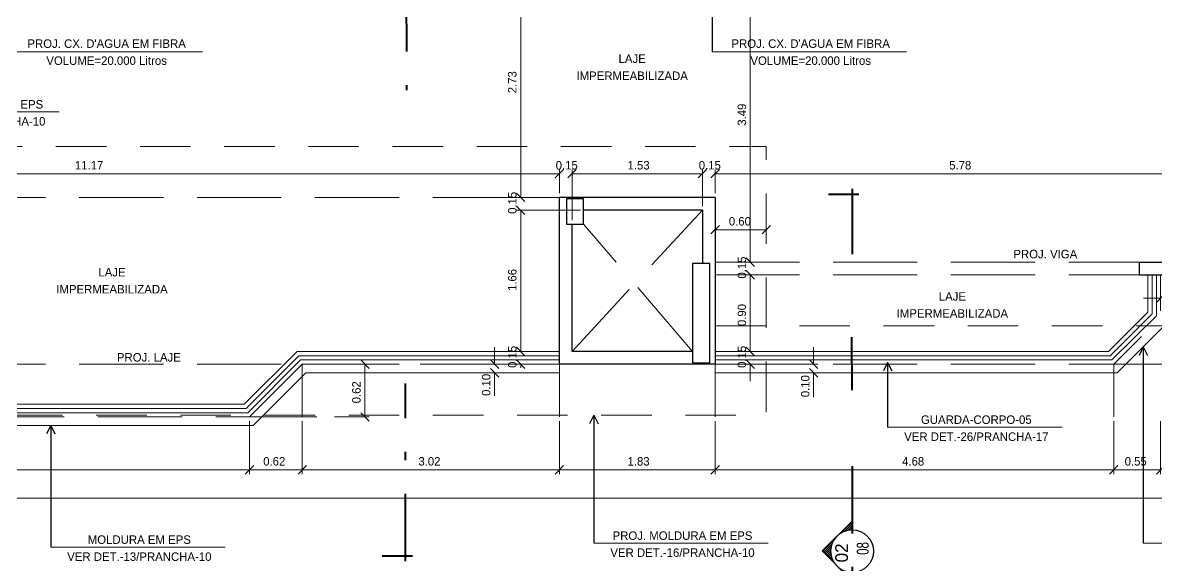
# Model space of a CAD drawing. Header units: metres. Extents: x 3.9 to 63.3, y 8 to 50.1.
# Drawn here: x 36.56 to 49.87, y 31.17 to 37.54 of the extents above; entities that cross this region are included whole.
import ezdxf
from ezdxf.enums import TextEntityAlignment as Align

# ---------------------------------------------------------------- set-up
doc = ezdxf.new("R2010")
doc.units = ezdxf.units.M
doc.header["$MEASUREMENT"] = 0
for name, pattern in [('DGN Style 2', [0.988287, 0.592972, -0.395315]), ('DGN Style 3', [1.383601, 0.988287, -0.395315]), ('DGN Style 4', [1.582247, 0.790629, -0.395315, 0.000988287, -0.395315])]:
    doc.linetypes.add(name, pattern=pattern)
doc.layers.get('Defpoints').update_dxf_attribs({"lineweight": 0})
doc.layers.add('6', color=6, linetype='Continuous')
for name, color, linetype, lineweight in [('CORNIJAS_VAR NA PLANTA PTIPO 1', 7, 'Continuous', 0), ('Level 12', 7, 'Continuous', 0), ('Level 25-1', 7, 'Continuous', 0), ('Level 27-1', 7, 'Continuous', 0), ('Level 3', 7, 'Continuous', 0), ('Level 39', 7, 'Continuous', 0), ('Level 50', 7, 'Continuous', 0), ('Level 60-1', 7, 'Continuous', 0), ('Level 62-1', 7, 'Continuous', 0)]:
    doc.layers.add(name, color=color, linetype=linetype, lineweight=lineweight)
doc.styles.add('Style-INTL_ENGINEERING', font='INTL_ENGINEERING.shx')
doc.dimstyles.get("Standard").update_dxf_attribs({"dimtxt": 0.18, "dimasz": 0.18, "dimexe": 0.18, "dimexo": 0.0625, "dimgap": 0.09, "dimtad": 0, "dimtih": 1, "dimtoh": 1, "dimdec": 4, "dimzin": 1, "dimdsep": 46, "dimtxsty": 'Standard', "dimcen": 0, "dimadec": 0, "dimazin": 0, "dimtfac": 1, "dimtdec": 4, "dimtofl": 0, "dimtmove": 0, "dimatfit": 3, "dimfxl": 0, "dimtolj": 1, "dimtzin": 1, "dimarcsym": 0})

# ---------------------------------------------------------------- blocks, each defined once
blk = doc.blocks.new('*D425')
at = {"layer": 'Defpoints', "color": 2, "linetype": 'Continuous', "lineweight": 0}
for p, q in [((10.375, 32.86), (10.375, 31.906)), ((50.625, 32.86), (50.625, 31.906)), ((10.325, 31.906), (10.424, 32.006)), ((50.625, 31.956), (10.375, 31.956)), ((50.674, 32.006), (50.575, 31.906))]:
    blk.add_line(p, q, dxfattribs=at)
at = {"layer": 'Defpoints'}
for p in [(10.375, 32.909), (50.625, 32.909), (10.375, 31.956), (30.5, 31.956)]:
    blk.add_point(p, dxfattribs=at)
at = {"layer": 'Defpoints', "color": 2, "linetype": 'Continuous', "lineweight": 0, "style": 'Style-INTL_ENGINEERING'}
blk.add_text('40.25', height=0.0995, dxfattribs=at).set_placement((30.309, 32.055), align=Align.MIDDLE_LEFT)
blk = doc.blocks.new('_Oblique')
at = {"color": 0, "linetype": 'ByBlock', "lineweight": -2}
blk.add_line((0.5, 0.5), (-0.5, -0.5), dxfattribs=at)
blk = doc.blocks.new('*D426')
at = {"layer": 'Defpoints', "color": 2, "linetype": 'Continuous', "lineweight": 0}
for p, q in [((40.532, 33.579), (40.631, 33.479)), ((39.896, 33.529), (40.631, 33.529)), ((40.581, 33.529), (40.581, 32.909)), ((40.224, 32.909), (40.631, 32.909)), ((40.631, 32.859), (40.532, 32.959))]:
    blk.add_line(p, q, dxfattribs=at)
at = {"layer": 'Defpoints'}
for p in [(39.847, 33.529), (40.581, 33.219), (40.175, 32.909), (40.581, 32.909)]:
    blk.add_point(p, dxfattribs=at)
at = {"layer": 'Defpoints', "color": 2, "linetype": 'Continuous', "lineweight": 0, "style": 'Style-INTL_ENGINEERING'}
blk.add_text('0.62', height=0.0995, rotation=90, dxfattribs=at).set_placement((40.482, 33.07), align=Align.MIDDLE_LEFT)
blk = doc.blocks.new('*D440')
at = {"layer": 'Defpoints', "color": 2, "linetype": 'Continuous', "lineweight": 0}
for p, q in [((49.375, 32.86), (49.375, 32.239)), ((49.925, 32.86), (49.925, 32.239)), ((49.325, 32.239), (49.424, 32.338)), ((49.925, 32.288), (49.375, 32.288)), ((49.974, 32.338), (49.875, 32.239))]:
    blk.add_line(p, q, dxfattribs=at)
at = {"layer": 'Defpoints'}
for p in [(49.375, 32.909), (49.925, 32.909), (49.375, 32.288), (49.65, 32.288)]:
    blk.add_point(p, dxfattribs=at)
at = {"layer": 'Defpoints', "color": 2, "linetype": 'Continuous', "lineweight": 0, "style": 'Style-INTL_ENGINEERING'}
blk.add_text('0.55', height=0.0995, dxfattribs=at).set_placement((49.503, 32.388), align=Align.MIDDLE_LEFT)
blk = doc.blocks.new('*D441')
at = {"layer": 'Defpoints', "color": 2, "linetype": 'Continuous', "lineweight": 0}
for p, q in [((44.695, 32.86), (44.695, 32.239)), ((49.375, 32.86), (49.375, 32.239)), ((44.645, 32.239), (44.744, 32.338)), ((49.375, 32.288), (44.695, 32.288)), ((49.424, 32.338), (49.325, 32.239))]:
    blk.add_line(p, q, dxfattribs=at)
at = {"layer": 'Defpoints'}
for p in [(44.695, 32.909), (49.375, 32.909), (44.695, 32.288), (47.035, 32.288)]:
    blk.add_point(p, dxfattribs=at)
at = {"layer": 'Defpoints', "color": 2, "linetype": 'Continuous', "lineweight": 0, "style": 'Style-INTL_ENGINEERING'}
blk.add_text('4.68', height=0.0995, dxfattribs=at).set_placement((46.89, 32.388), align=Align.MIDDLE_LEFT)
blk = doc.blocks.new('*D442')
at = {"layer": 'Defpoints', "color": 2, "linetype": 'Continuous', "lineweight": 0}
for p, q in [((42.865, 32.86), (42.865, 32.239)), ((44.695, 32.86), (44.695, 32.239)), ((42.815, 32.239), (42.914, 32.338)), ((44.695, 32.288), (42.865, 32.288)), ((44.744, 32.338), (44.645, 32.239))]:
    blk.add_line(p, q, dxfattribs=at)
at = {"layer": 'Defpoints'}
for p in [(42.865, 32.909), (44.695, 32.909), (42.865, 32.288), (43.78, 32.288)]:
    blk.add_point(p, dxfattribs=at)
at = {"layer": 'Defpoints', "color": 2, "linetype": 'Continuous', "lineweight": 0, "style": 'Style-INTL_ENGINEERING'}
blk.add_text('1.83', height=0.0995, dxfattribs=at).set_placement((43.666, 32.388), align=Align.MIDDLE_LEFT)
blk = doc.blocks.new('*D443')
at = {"layer": 'Defpoints', "color": 2, "linetype": 'Continuous', "lineweight": 0}
for p, q in [((39.847, 32.86), (39.847, 32.239)), ((42.865, 32.86), (42.865, 32.239)), ((39.797, 32.239), (39.896, 32.338)), ((42.865, 32.288), (39.847, 32.288)), ((42.914, 32.338), (42.815, 32.239))]:
    blk.add_line(p, q, dxfattribs=at)
at = {"layer": 'Defpoints'}
for p in [(39.847, 32.909), (42.865, 32.909), (39.847, 32.288), (41.356, 32.288)]:
    blk.add_point(p, dxfattribs=at)
at = {"layer": 'Defpoints', "color": 2, "linetype": 'Continuous', "lineweight": 0, "style": 'Style-INTL_ENGINEERING'}
blk.add_text('3.02', height=0.0995, dxfattribs=at).set_placement((41.21, 32.388), align=Align.MIDDLE_LEFT)
blk = doc.blocks.new('*D444')
at = {"layer": 'Defpoints', "color": 2, "linetype": 'Continuous', "lineweight": 0}
for p, q in [((39.227, 32.86), (39.227, 32.239)), ((39.847, 32.86), (39.847, 32.239)), ((39.177, 32.239), (39.276, 32.338)), ((39.847, 32.288), (39.227, 32.288)), ((39.896, 32.338), (39.797, 32.239))]:
    blk.add_line(p, q, dxfattribs=at)
at = {"layer": 'Defpoints'}
for p in [(39.227, 32.909), (39.847, 32.909), (39.227, 32.288), (39.537, 32.288)]:
    blk.add_point(p, dxfattribs=at)
at = {"layer": 'Defpoints', "color": 2, "linetype": 'Continuous', "lineweight": 0, "style": 'Style-INTL_ENGINEERING'}
blk.add_text('0.62', height=0.0995, dxfattribs=at).set_placement((39.388, 32.388), align=Align.MIDDLE_LEFT)
blk = doc.blocks.new('*D445')
at = {"layer": 'Defpoints', "color": 2, "linetype": 'Continuous', "lineweight": 0}
for p, q in [((31.694, 32.88), (31.694, 32.239)), ((39.227, 32.86), (39.227, 32.239)), ((31.644, 32.239), (31.744, 32.338)), ((39.227, 32.288), (31.694, 32.288)), ((39.276, 32.338), (39.177, 32.239))]:
    blk.add_line(p, q, dxfattribs=at)
at = {"layer": 'Defpoints'}
for p in [(31.694, 32.929), (39.227, 32.909), (31.694, 32.288), (35.46, 32.288)]:
    blk.add_point(p, dxfattribs=at)
at = {"layer": 'Defpoints', "color": 2, "linetype": 'Continuous', "lineweight": 0, "style": 'Style-INTL_ENGINEERING'}
blk.add_text('7.53', height=0.0995, dxfattribs=at).set_placement((35.318, 32.388), align=Align.MIDDLE_LEFT)
blk = doc.blocks.new('*D512')
at = {"layer": 'Defpoints', "color": 2, "linetype": 'Continuous', "lineweight": 0}
for p, q in [((45.057, 38.271), (45.157, 38.172)), ((45.32, 38.222), (45.058, 38.222)), ((45.107, 38.222), (45.107, 34.729)), ((45.157, 34.679), (45.057, 34.779)), ((44.744, 34.729), (45.157, 34.729))]:
    blk.add_line(p, q, dxfattribs=at)
at = {"layer": 'Defpoints'}
for p in [(45.369, 38.222), (45.107, 36.475), (44.695, 34.729), (45.107, 34.729)]:
    blk.add_point(p, dxfattribs=at)
at = {"layer": 'Defpoints', "color": 2, "linetype": 'Continuous', "lineweight": 0, "style": 'Style-INTL_ENGINEERING'}
blk.add_text('3.49', height=0.0995, rotation=90, dxfattribs=at).set_placement((45.008, 36.333), align=Align.MIDDLE_LEFT)
blk = doc.blocks.new('*D513')
at = {"layer": 'Defpoints', "color": 2, "linetype": 'Continuous', "lineweight": 0}
for p, q in [((45.157, 34.679), (45.057, 34.779)), ((45.107, 34.772), (45.107, 34.729)), ((44.744, 34.729), (45.157, 34.729)), ((45.057, 34.629), (45.157, 34.529)), ((44.744, 34.579), (45.157, 34.579)), ((45.107, 34.38), (45.107, 34.579))]:
    blk.add_line(p, q, dxfattribs=at)
at = {"layer": 'Defpoints'}
for p in [(44.695, 34.729), (45.107, 34.654), (44.695, 34.579), (45.107, 34.579)]:
    blk.add_point(p, dxfattribs=at)
at = {"layer": 'Defpoints', "color": 2, "linetype": 'Continuous', "lineweight": 0, "style": 'Style-INTL_ENGINEERING'}
blk.add_text('0.15', height=0.0995, rotation=90, dxfattribs=at).set_placement((45.008, 34.536), align=Align.MIDDLE_LEFT)
blk = doc.blocks.new('*D514')
at = {"layer": 'Defpoints', "color": 2, "linetype": 'Continuous', "lineweight": 0}
for p, q in [((45.057, 34.629), (45.157, 34.529)), ((44.744, 34.579), (45.157, 34.579)), ((45.107, 34.579), (45.107, 33.679)), ((44.744, 33.679), (45.157, 33.679)), ((45.157, 33.629), (45.057, 33.729))]:
    blk.add_line(p, q, dxfattribs=at)
at = {"layer": 'Defpoints'}
for p in [(44.695, 34.579), (45.107, 34.129), (44.695, 33.679), (45.107, 33.679)]:
    blk.add_point(p, dxfattribs=at)
at = {"layer": 'Defpoints', "color": 2, "linetype": 'Continuous', "lineweight": 0, "style": 'Style-INTL_ENGINEERING'}
blk.add_text('0.90', height=0.0995, rotation=90, dxfattribs=at).set_placement((45.008, 33.978), align=Align.MIDDLE_LEFT)
blk = doc.blocks.new('*D515')
at = {"layer": 'Defpoints', "color": 2, "linetype": 'Continuous', "lineweight": 0}
for p, q in [((44.744, 33.679), (45.157, 33.679)), ((45.157, 33.629), (45.057, 33.729)), ((45.107, 33.722), (45.107, 33.679)), ((45.057, 33.579), (45.157, 33.479)), ((44.744, 33.529), (45.157, 33.529)), ((45.107, 33.33), (45.107, 33.529))]:
    blk.add_line(p, q, dxfattribs=at)
at = {"layer": 'Defpoints'}
for p in [(44.695, 33.679), (45.107, 33.604), (44.695, 33.529), (45.107, 33.529)]:
    blk.add_point(p, dxfattribs=at)
at = {"layer": 'Defpoints', "color": 2, "linetype": 'Continuous', "lineweight": 0, "style": 'Style-INTL_ENGINEERING'}
blk.add_text('0.15', height=0.0995, rotation=90, dxfattribs=at).set_placement((45.008, 33.486), align=Align.MIDDLE_LEFT)
blk = doc.blocks.new('*D573')
at = {"layer": 'Defpoints', "color": 2, "linetype": 'Continuous', "lineweight": 0}
for p, q in [((44.594, 35.818), (44.495, 35.719)), ((44.545, 35.389), (44.545, 35.818)), ((44.645, 35.719), (44.744, 35.818)), ((44.695, 35.539), (44.695, 35.818)), ((44.345, 35.769), (44.545, 35.769)), ((44.737, 35.769), (44.695, 35.769))]:
    blk.add_line(p, q, dxfattribs=at)
at = {"layer": 'Defpoints'}
for p in [(44.545, 35.769), (44.62, 35.769), (44.695, 35.49), (44.545, 35.34)]:
    blk.add_point(p, dxfattribs=at)
at = {"layer": 'Defpoints', "color": 2, "linetype": 'Continuous', "lineweight": 0, "style": 'Style-INTL_ENGINEERING'}
blk.add_text('0.15', height=0.0995, dxfattribs=at).set_placement((44.502, 35.868), align=Align.MIDDLE_LEFT)
blk = doc.blocks.new('*D574')
at = {"layer": 'Defpoints', "color": 2, "linetype": 'Continuous', "lineweight": 0}
for p, q in [((42.965, 35.719), (43.064, 35.818)), ((43.015, 35.224), (43.015, 35.818)), ((44.594, 35.818), (44.495, 35.719)), ((44.545, 35.389), (44.545, 35.818)), ((44.545, 35.769), (43.015, 35.769))]:
    blk.add_line(p, q, dxfattribs=at)
at = {"layer": 'Defpoints'}
for p in [(43.015, 35.769), (43.78, 35.769), (44.545, 35.34), (43.015, 35.174)]:
    blk.add_point(p, dxfattribs=at)
at = {"layer": 'Defpoints', "color": 2, "linetype": 'Continuous', "lineweight": 0, "style": 'Style-INTL_ENGINEERING'}
blk.add_text('1.53', height=0.0995, dxfattribs=at).set_placement((43.666, 35.868), align=Align.MIDDLE_LEFT)
blk = doc.blocks.new('*D575')
at = {"layer": 'Defpoints', "color": 2, "linetype": 'Continuous', "lineweight": 0}
for p, q in [((42.914, 35.818), (42.815, 35.719)), ((42.865, 35.539), (42.865, 35.818)), ((42.965, 35.719), (43.064, 35.818)), ((43.015, 35.224), (43.015, 35.818)), ((42.665, 35.769), (42.865, 35.769)), ((43.057, 35.769), (43.015, 35.769))]:
    blk.add_line(p, q, dxfattribs=at)
at = {"layer": 'Defpoints'}
for p in [(42.865, 35.769), (42.94, 35.769), (42.865, 35.49), (43.015, 35.174)]:
    blk.add_point(p, dxfattribs=at)
at = {"layer": 'Defpoints', "color": 2, "linetype": 'Continuous', "lineweight": 0, "style": 'Style-INTL_ENGINEERING'}
blk.add_text('0.15', height=0.0995, dxfattribs=at).set_placement((42.822, 35.868), align=Align.MIDDLE_LEFT)
blk = doc.blocks.new('*D576')
at = {"layer": 'Defpoints', "color": 2, "linetype": 'Continuous', "lineweight": 0}
for p, q in [((31.644, 35.719), (31.744, 35.818)), ((31.694, 35.539), (31.694, 35.818)), ((42.914, 35.818), (42.815, 35.719)), ((42.865, 35.539), (42.865, 35.818)), ((42.865, 35.769), (31.694, 35.769))]:
    blk.add_line(p, q, dxfattribs=at)
at = {"layer": 'Defpoints'}
for p in [(31.694, 35.769), (37.279, 35.769), (31.694, 35.49), (42.865, 35.49)]:
    blk.add_point(p, dxfattribs=at)
at = {"layer": 'Defpoints', "color": 2, "linetype": 'Continuous', "lineweight": 0, "style": 'Style-INTL_ENGINEERING'}
blk.add_text('11.17', height=0.0995, dxfattribs=at).set_placement((37.177, 35.868), align=Align.MIDDLE_LEFT)
blk = doc.blocks.new('*D572')
at = {"layer": 'Defpoints', "color": 2, "linetype": 'Continuous', "lineweight": 0}
for p, q in [((44.645, 35.719), (44.744, 35.818)), ((44.695, 35.539), (44.695, 35.818)), ((50.524, 35.818), (50.425, 35.719)), ((50.475, 34.779), (50.475, 35.818)), ((50.475, 35.769), (44.695, 35.769))]:
    blk.add_line(p, q, dxfattribs=at)
at = {"layer": 'Defpoints'}
for p in [(44.695, 35.769), (47.585, 35.769), (44.695, 35.49), (50.475, 34.729)]:
    blk.add_point(p, dxfattribs=at)
at = {"layer": 'Defpoints', "color": 2, "linetype": 'Continuous', "lineweight": 0, "style": 'Style-INTL_ENGINEERING'}
blk.add_text('5.78', height=0.0995, dxfattribs=at).set_placement((47.443, 35.868), align=Align.MIDDLE_LEFT)
blk = doc.blocks.new('*D590')
at = {"layer": 'Defpoints', "color": 2, "linetype": 'Continuous', "lineweight": 0}
for p, q in [((42.361, 35.389), (42.461, 35.29)), ((43.115, 35.34), (42.361, 35.34)), ((42.411, 33.679), (42.411, 35.34)), ((42.461, 33.629), (42.361, 33.729)), ((42.815, 33.679), (42.361, 33.679))]:
    blk.add_line(p, q, dxfattribs=at)
at = {"layer": 'Defpoints'}
for p in [(42.411, 35.34), (43.165, 35.34), (42.411, 34.509), (42.865, 33.679)]:
    blk.add_point(p, dxfattribs=at)
at = {"layer": 'Defpoints', "color": 2, "linetype": 'Continuous', "lineweight": 0, "style": 'Style-INTL_ENGINEERING'}
blk.add_text('1.66', height=0.0995, rotation=90, dxfattribs=at).set_placement((42.312, 34.39), align=Align.MIDDLE_LEFT)
blk = doc.blocks.new('*D591')
at = {"layer": 'Defpoints', "color": 2, "linetype": 'Continuous', "lineweight": 0}
for p, q in [((42.411, 35.689), (42.411, 35.49)), ((42.461, 35.44), (42.361, 35.539)), ((42.815, 35.49), (42.361, 35.49)), ((42.361, 35.389), (42.461, 35.29)), ((43.115, 35.34), (42.361, 35.34)), ((42.411, 35.297), (42.411, 35.34))]:
    blk.add_line(p, q, dxfattribs=at)
at = {"layer": 'Defpoints'}
for p in [(42.411, 35.49), (42.411, 35.415), (42.865, 35.49), (43.165, 35.34)]:
    blk.add_point(p, dxfattribs=at)
at = {"layer": 'Defpoints', "color": 2, "linetype": 'Continuous', "lineweight": 0, "style": 'Style-INTL_ENGINEERING'}
blk.add_text('0.15', height=0.0995, rotation=90, dxfattribs=at).set_placement((42.312, 35.297), align=Align.MIDDLE_LEFT)
blk = doc.blocks.new('*D592')
at = {"layer": 'Defpoints', "color": 2, "linetype": 'Continuous', "lineweight": 0}
for p, q in [((42.361, 38.271), (42.461, 38.172)), ((42.89, 38.222), (42.361, 38.222)), ((42.411, 35.49), (42.411, 38.222)), ((42.461, 35.44), (42.361, 35.539)), ((42.815, 35.49), (42.361, 35.49))]:
    blk.add_line(p, q, dxfattribs=at)
at = {"layer": 'Defpoints'}
for p in [(42.411, 38.222), (42.939, 38.222), (42.411, 36.856), (42.865, 35.49)]:
    blk.add_point(p, dxfattribs=at)
at = {"layer": 'Defpoints', "color": 2, "linetype": 'Continuous', "lineweight": 0, "style": 'Style-INTL_ENGINEERING'}
blk.add_text('2.73', height=0.0995, rotation=90, dxfattribs=at).set_placement((42.312, 36.714), align=Align.MIDDLE_LEFT)
blk = doc.blocks.new('*D589')
at = {"layer": 'Defpoints', "color": 2, "linetype": 'Continuous', "lineweight": 0}
for p, q in [((42.411, 33.879), (42.411, 33.679)), ((42.461, 33.629), (42.361, 33.729)), ((42.815, 33.679), (42.361, 33.679)), ((42.361, 33.579), (42.461, 33.479)), ((42.815, 33.529), (42.361, 33.529)), ((42.411, 33.486), (42.411, 33.529))]:
    blk.add_line(p, q, dxfattribs=at)
at = {"layer": 'Defpoints'}
for p in [(42.411, 33.679), (42.865, 33.679), (42.411, 33.604), (42.865, 33.529)]:
    blk.add_point(p, dxfattribs=at)
at = {"layer": 'Defpoints', "color": 2, "linetype": 'Continuous', "lineweight": 0, "style": 'Style-INTL_ENGINEERING'}
blk.add_text('0.15', height=0.0995, rotation=90, dxfattribs=at).set_placement((42.312, 33.486), align=Align.MIDDLE_LEFT)
blk = doc.blocks.new('*D601')
at = {"layer": 'Defpoints', "color": 2, "linetype": 'Continuous', "lineweight": 0}
for p, q in [((49.925, 34.53), (49.925, 34.256)), ((50.025, 34.53), (50.025, 34.256)), ((49.974, 34.355), (49.875, 34.256)), ((49.975, 34.256), (50.074, 34.355)), ((49.725, 34.305), (49.925, 34.305)), ((50.303, 34.305), (50.025, 34.305))]:
    blk.add_line(p, q, dxfattribs=at)
at = {"layer": 'Defpoints'}
for p in [(49.925, 34.579), (50.025, 34.579), (49.925, 34.305), (50.181, 34.305)]:
    blk.add_point(p, dxfattribs=at)
at = {"layer": 'Defpoints', "color": 2, "linetype": 'Continuous', "lineweight": 0, "style": 'Style-INTL_ENGINEERING'}
blk.add_text('0.10', height=0.0995, dxfattribs=at).set_placement((50.059, 34.405), align=Align.MIDDLE_LEFT)
blk = doc.blocks.new('*D602')
at = {"layer": 'Defpoints', "color": 2, "linetype": 'Continuous', "lineweight": 0}
for p, q in [((45.851, 33.729), (45.851, 33.529)), ((45.901, 33.479), (45.801, 33.579)), ((45.668, 33.529), (45.9, 33.529)), ((45.668, 33.429), (45.9, 33.429)), ((45.801, 33.479), (45.901, 33.379)), ((45.851, 33.142), (45.851, 33.429))]:
    blk.add_line(p, q, dxfattribs=at)
at = {"layer": 'Defpoints'}
for p in [(45.619, 33.529), (45.619, 33.429), (45.851, 33.429), (45.851, 33.264)]:
    blk.add_point(p, dxfattribs=at)
at = {"layer": 'Defpoints', "color": 2, "linetype": 'Continuous', "lineweight": 0, "style": 'Style-INTL_ENGINEERING'}
blk.add_text('0.10', height=0.0995, rotation=90, dxfattribs=at).set_placement((45.752, 33.142), align=Align.MIDDLE_LEFT)
blk = doc.blocks.new('*D603')
at = {"layer": 'Defpoints', "color": 2, "linetype": 'Continuous', "lineweight": 0}
for p, q in [((42.105, 33.729), (42.105, 33.529)), ((42.154, 33.479), (42.055, 33.579)), ((41.992, 33.529), (42.154, 33.529)), ((42.055, 33.479), (42.154, 33.379)), ((42.083, 33.429), (42.154, 33.429)), ((42.105, 33.157), (42.105, 33.429))]:
    blk.add_line(p, q, dxfattribs=at)
at = {"layer": 'Defpoints'}
for p in [(41.942, 33.529), (42.034, 33.429), (42.105, 33.429), (42.105, 33.28)]:
    blk.add_point(p, dxfattribs=at)
at = {"layer": 'Defpoints', "color": 2, "linetype": 'Continuous', "lineweight": 0, "style": 'Style-INTL_ENGINEERING'}
blk.add_text('0.10', height=0.0995, rotation=90, dxfattribs=at).set_placement((42.005, 33.157), align=Align.MIDDLE_LEFT)
blk = doc.blocks.new('TerminatorOpen')
at = {"color": 0, "linetype": 'ByBlock', "lineweight": -2}
for q in [(-1, 0.5), (-1, 0), (-1, -0.5)]:
    blk.add_line((0, 0), q, dxfattribs=at)
blk = doc.blocks.new('*U616')
at = {"layer": 'Level 3', "color": 2, "linetype": 'DGN Style 4', "lineweight": 40}
for p, q in [((0.044, 3.301), (0.045, 6.731)), ((0.053, -0.18), (0.054, -1.426)), ((0.045, -6.963), (0.045, -4.874)), ((-0.232, -6.9), (0.124, -6.9))]:
    blk.add_line(p, q, dxfattribs=at)
at = {"layer": 'Level 3', "color": 2, "linetype": 'Continuous', "lineweight": 30}
for p, q in [((0.045, 6.584), (-0.308, 6.231)), ((0.046, 6.481), (0.045, 6.584)), ((-0.308, 6.231), (0.045, 5.877)), ((0.045, 5.877), (0.046, 5.981))]:
    blk.add_line(p, q, dxfattribs=at)
at = {"layer": 'Level 3', "color": 2, "linetype": 'Continuous', "lineweight": 13}
for p, q in [((0.045, 6.562), (-0.059, 6.459)), ((0.045, 6.538), (-0.022, 6.473)), ((0.045, 6.515), (0.008, 6.478)), ((0.046, 6.491), (0.034, 6.48)), ((-0.182, 6.335), (-0.297, 6.22)), ((-0.196, 6.298), (-0.285, 6.208)), ((-0.202, 6.268), (-0.274, 6.196)), ((-0.204, 6.242), (-0.262, 6.184)), ((-0.204, 6.219), (-0.25, 6.172)), ((-0.202, 6.198), (-0.238, 6.161)), ((-0.199, 6.177), (-0.225, 6.149)), ((-0.194, 6.158), (-0.215, 6.137)), ((-0.188, 6.14), (-0.203, 6.125)), ((-0.181, 6.124), (-0.191, 6.114)), ((-0.173, 6.108), (-0.179, 6.102)), ((-0.164, 6.094), (-0.168, 6.09)), ((-0.154, 6.08), (-0.156, 6.078)), ((-0.144, 6.067), (-0.144, 6.066)), ((-0.107, 6.033), (-0.109, 6.031)), ((-0.093, 6.023), (-0.097, 6.019)), ((-0.079, 6.014), (-0.085, 6.007)), ((-0.063, 6.006), (-0.073, 5.996)), ((-0.047, 5.998), (-0.062, 5.984)), ((-0.03, 5.992), (-0.049, 5.972)), ((-0.011, 5.987), (-0.038, 5.96)), ((0.009, 5.983), (-0.026, 5.95)), ((0.03, 5.981), (-0.014, 5.937)), ((0.045, 5.973), (-0.002, 5.925)), ((0.045, 5.949), (0.009, 5.913)), ((0.045, 5.926), (0.021, 5.901)), ((0.045, 5.902), (0.033, 5.891)), ((0.045, 5.879), (0.045, 5.878))]:
    blk.add_line(p, q, dxfattribs=at)
at = {"layer": 'Level 3', "color": 2, "linetype": 'Continuous', "lineweight": 30}
blk.add_circle((0.045, 6.232), 0.25, dxfattribs=at)
at = {"layer": 'Level 3', "color": 2, "linetype": 'Continuous', "lineweight": 13, "extrusion": (0, 0, -1)}
blk.add_arc((-0.045, 6.232), 0.25, 270.0007, 90.0007, dxfattribs=at)
at = {"layer": 'Level 3', "color": 2, "linetype": 'Continuous', "lineweight": 13}
for p in [(-0.132, 6.055), (-0.12, 6.043)]:
    blk.add_point(p, dxfattribs=at)
at = {"layer": 'Level 3', "color": 2, "linetype": 'Continuous', "lineweight": 30, "style": 'Style-INTL_ENGINEERING'}
blk.add_text('C', height=0.15, rotation=89.9993, dxfattribs=at).set_placement((-0.149, 6.185), align=Align.TOP_LEFT)
at = {"layer": 'Level 3', "color": 2, "linetype": 'Continuous', "lineweight": 13, "style": 'Style-INTL_ENGINEERING', "width": 0.714283}
blk.add_text('10', height=0.14, rotation=89.9993, dxfattribs=at).set_placement((0.168, 6.305), align=Align.MIDDLE_RIGHT)
blk = doc.blocks.new('*D625')
at = {"layer": 'Defpoints', "color": 2, "linetype": 'Continuous', "lineweight": 0}
for p, q in [((44.695, 35.468), (44.695, 35.06)), ((44.645, 35.06), (44.744, 35.159)), ((45.344, 35.159), (45.245, 35.06)), ((45.295, 35.195), (45.295, 35.06)), ((45.295, 35.109), (44.695, 35.109)), ((45.161, 35.109), (45.295, 35.109))]:
    blk.add_line(p, q, dxfattribs=at)
at = {"layer": 'Defpoints'}
for p in [(44.695, 35.517), (45.295, 35.245), (45.008, 35.109), (45.295, 35.109)]:
    blk.add_point(p, dxfattribs=at)
at = {"layer": 'Defpoints', "color": 2, "linetype": 'Continuous', "lineweight": 0, "style": 'Style-INTL_ENGINEERING'}
blk.add_text('0.60', height=0.0995, dxfattribs=at).set_placement((44.855, 35.209), align=Align.MIDDLE_LEFT)
blk = doc.blocks.new('*U656')
at = {"layer": 'Level 3', "color": 2, "linetype": 'DGN Style 4', "lineweight": 40}
for p, q in [((0.046, 2.553), (0.044, 1.786)), ((-0.232, 2.491), (0.124, 2.491)), ((0.038, 0.811), (0.041, 0.187)), ((0.044, -0.704), (0.046, -2.553))]:
    blk.add_line(p, q, dxfattribs=at)
at = {"layer": 'Level 3', "color": 2, "linetype": 'Continuous', "lineweight": 30}
for p, q in [((-0.308, -1.702), (0.046, -1.35)), ((0.046, -1.35), (0.045, -1.453)), ((0.045, -2.056), (-0.308, -1.702)), ((0.045, -1.953), (0.045, -2.056))]:
    blk.add_line(p, q, dxfattribs=at)
at = {"layer": 'Level 3', "color": 2, "linetype": 'Continuous', "lineweight": 13}
for p, q in [((-0.047, -1.471), (-0.062, -1.456)), ((-0.03, -1.465), (-0.05, -1.445)), ((-0.011, -1.46), (-0.038, -1.433)), ((0.008, -1.456), (-0.026, -1.421)), ((0.03, -1.453), (-0.014, -1.409)), ((0.045, -1.445), (-0.003, -1.398)), ((0.046, -1.421), (0.009, -1.386)), ((0.046, -1.398), (0.021, -1.374)), ((0.045, -1.375), (0.033, -1.362)), ((0.045, -1.351), (0.045, -1.35)), ((-0.18, -1.596), (-0.191, -1.586)), ((-0.173, -1.58), (-0.179, -1.574)), ((-0.164, -1.566), (-0.168, -1.562)), ((-0.154, -1.552), (-0.155, -1.55)), ((-0.12, -1.516), (-0.12, -1.515)), ((-0.108, -1.505), (-0.108, -1.504)), ((-0.093, -1.495), (-0.097, -1.492)), ((-0.078, -1.486), (-0.085, -1.48)), ((-0.064, -1.478), (-0.073, -1.467)), ((-0.182, -1.807), (-0.298, -1.692)), ((-0.195, -1.769), (-0.285, -1.679)), ((-0.202, -1.74), (-0.274, -1.669)), ((-0.204, -1.714), (-0.262, -1.657)), ((-0.204, -1.691), (-0.25, -1.645)), ((-0.202, -1.669), (-0.238, -1.634)), ((-0.198, -1.649), (-0.226, -1.621)), ((-0.194, -1.63), (-0.215, -1.609)), ((-0.187, -1.613), (-0.202, -1.598)), ((0.046, -2.034), (-0.059, -1.93)), ((0.046, -2.011), (-0.022, -1.944)), ((0.045, -1.987), (0.008, -1.95)), ((0.045, -1.964), (0.034, -1.953))]:
    blk.add_line(p, q, dxfattribs=at)
at = {"layer": 'Level 3', "color": 2, "linetype": 'Continuous', "lineweight": 30}
blk.add_circle((0.045, -1.704), 0.25, dxfattribs=at)
at = {"layer": 'Level 3', "color": 2, "linetype": 'Continuous', "lineweight": 13}
blk.add_arc((0.045, -1.704), 0.25, 90.0007, 270.0007, dxfattribs=at)
for p in [(-0.144, -1.539), (-0.132, -1.527)]:
    blk.add_point(p, dxfattribs=at)
at = {"layer": 'Level 3', "color": 2, "linetype": 'Continuous', "lineweight": 30, "style": 'Style-INTL_ENGINEERING'}
blk.add_text('02', height=0.15, rotation=90.0007, dxfattribs=at).set_placement((-0.005, -1.836))
at = {"layer": 'Level 3', "color": 2, "linetype": 'Continuous', "lineweight": 13, "style": 'Style-INTL_ENGINEERING', "width": 0.714283}
blk.add_text('08', height=0.14, rotation=90.0007, dxfattribs=at).set_placement((0.168, -1.598), align=Align.MIDDLE_RIGHT)
at = {"layer": 'Level 3', "color": 2, "linetype": 'Continuous', "lineweight": 30, "style": 'Style-INTL_ENGINEERING'}
blk.add_attdef('*U659_388876', (-0.002, -2.47), '', height=0.15, rotation=90.0007, dxfattribs=at)
blk = doc.blocks.new('*U684')
at = {"layer": 'CORNIJAS_VAR NA PLANTA PTIPO 1', "color": 7, "linetype": 'Continuous', "lineweight": 13}
for p, q in [((8.665, -4.74), (9.285, -4.12)), ((9.285, -4.12), (12.365, -4.12)), ((1.474, -4.74), (8.665, -4.74))]:
    blk.add_line(p, q, dxfattribs=at)
at = {"layer": 'CORNIJAS_VAR NA PLANTA PTIPO 1', "color": 7, "linetype": 'DGN Style 3', "lineweight": 13}
for p, q in [((8.727, -4.89), (9.347, -4.27)), ((9.347, -4.27), (12.365, -4.27)), ((1.412, -4.89), (8.727, -4.89))]:
    blk.add_line(p, q, dxfattribs=at)
at = {"layer": 'CORNIJAS_VAR NA PLANTA PTIPO 1', "color": 7, "linetype": 'Continuous', "lineweight": 13, "flags": 128}
blk.add_lwpolyline([(14.195, -4.12), (18.813, -4.12), (19.275, -3.658), (19.275, -3.22)], dxfattribs=at)
blk.add_lwpolyline([(14.195, -4.12), (18.813, -4.12), (19.275, -3.658), (19.275, -3.22)], dxfattribs=at)
at = {"layer": 'CORNIJAS_VAR NA PLANTA PTIPO 1', "color": 7, "linetype": 'DGN Style 3', "lineweight": 13, "flags": 128}
blk.add_lwpolyline([(14.195, -4.27), (18.875, -4.27), (19.425, -3.72), (19.425, -3.22)], dxfattribs=at)
at = {"layer": 'Level 50', "color": 190, "linetype": 'Continuous', "lineweight": 13}
for p, q in [((8.686, -4.79), (9.306, -4.17)), ((8.706, -4.84), (9.326, -4.22)), ((9.306, -4.17), (12.365, -4.17)), ((9.326, -4.22), (12.365, -4.22)), ((1.453, -4.79), (8.686, -4.79)), ((1.433, -4.84), (8.706, -4.84))]:
    blk.add_line(p, q, dxfattribs=at)
at = {"layer": 'Level 50', "color": 190, "linetype": 'Continuous', "lineweight": 13, "flags": 128}
for points in [[(14.195, -4.17), (18.834, -4.17), (19.325, -3.679), (19.325, -3.22)], [(14.195, -4.22), (18.854, -4.22), (19.375, -3.699), (19.375, -3.22)], [(14.195, -4.17), (18.834, -4.17), (19.325, -3.679), (19.325, -3.22)], [(14.195, -4.22), (18.854, -4.22), (19.375, -3.699), (19.375, -3.22)]]:
    blk.add_lwpolyline(points, dxfattribs=at)
at = {"layer": 'Level 60-1', "color": 7, "linetype": 'Continuous', "lineweight": 13, "flags": 128}
blk.add_lwpolyline([(14.195, -4.27), (14.195, -4.37), (18.916, -4.37), (19.525, -3.761), (19.525, -3.22)], dxfattribs=at)
at = {"layer": 'Level 62-1', "color": 7, "linetype": 'Continuous', "lineweight": 13}
for p, q in [((8.769, -4.99), (9.389, -4.37)), ((9.389, -4.37), (12.365, -4.37)), ((12.365, -4.37), (12.365, -4.27)), ((1.37, -4.99), (8.769, -4.99))]:
    blk.add_line(p, q, dxfattribs=at)
at = {"layer": 'Level 62-1', "color": 7, "linetype": 'Continuous', "lineweight": 13, "flags": 128}
blk.add_lwpolyline([(14.195, -4.27), (14.195, -4.37), (18.916, -4.37), (19.525, -3.761), (19.525, -3.22)], dxfattribs=at)

msp = doc.modelspace()

# ---------------------------------------------------------------- linework, layer by layer
at = {"layer": '6', "linetype": 'Continuous'}
for points in [[(42.95, 35.175), (43.15, 35.175), (43.15, 35.475), (42.95, 35.475), (42.95, 35.175)], [(44.43, 33.545), (44.63, 33.545), (44.63, 34.715), (44.43, 34.715), (44.43, 33.545)]]:
    msp.add_lwpolyline(points, dxfattribs=at)
at = {"layer": 'Defpoints', "color": 2, "linetype": 'DGN Style 4', "lineweight": 0}
for p, q in [((39.847, 33.529), (39.847, 32.909)), ((42.865, 33.529), (42.865, 32.909)), ((44.695, 33.529), (44.695, 32.909)), ((49.375, 33.529), (49.375, 32.909)), ((49.375, 33.529), (50.625, 33.529)), ((39.227, 32.909), (40.175, 32.909)), ((39.227, 32.909), (40.175, 32.909))]:
    msp.add_line(p, q, dxfattribs=at)
at = {"layer": 'Level 12', "color": 2, "linetype": 'Continuous', "lineweight": 13}
for p, q in [((38.676, 37.2), (36.392, 37.2)), ((46.943, 37.2), (44.659, 37.2)), ((36.99, 36.494), (34.942, 36.494)), ((48.768, 32.788), (46.72, 32.788)), ((45.318, 31.425), (43.27, 31.425)), ((51.769, 31.425), (49.721, 31.425)), ((38.94, 31.378), (36.892, 31.378))]:
    msp.add_line(p, q, dxfattribs=at)
at = {"layer": 'Level 25-1', "color": 7, "linetype": 'Continuous', "lineweight": 30}
for p, q in [((42.865, 33.529), (42.865, 35.49)), ((44.695, 35.49), (42.865, 35.49)), ((44.545, 35.34), (43.15, 35.34)), ((43.015, 33.679), (43.015, 35.174)), ((44.43, 33.679), (43.015, 33.679)), ((44.695, 33.529), (42.865, 33.529))]:
    msp.add_line(p, q, dxfattribs=at)
at = {"layer": 'Level 27-1', "color": 7, "linetype": 'DGN Style 3', "lineweight": 13}
for p, q in [((31.694, 35.49), (42.865, 35.49)), ((43.015, 33.679), (44.545, 35.34)), ((44.43, 33.679), (43.15, 35.174)), ((44.695, 34.729), (49.675, 34.729)), ((44.695, 34.579), (49.675, 34.579)), ((31.694, 33.529), (42.865, 33.529))]:
    msp.add_line(p, q, dxfattribs=at)
at = {"layer": 'Level 27-1', "color": 7, "linetype": 'DGN Style 2', "lineweight": 13, "flags": 128}
for points in [[(44.695, 33.979), (51.225, 33.979), (51.225, 41.889), (45.815, 41.889)], [(31.694, 33.126), (31.694, 32.929), (45.295, 32.929), (45.295, 36.09), (32.294, 36.09)]]:
    msp.add_lwpolyline(points, dxfattribs=at)
at = {"layer": 'Level 39', "color": 7, "linetype": 'Continuous', "lineweight": 30}
for p, q in [((44.695, 35.49), (44.695, 33.529)), ((44.545, 35.34), (44.545, 34.715)), ((49.675, 34.729), (49.675, 34.579))]:
    msp.add_line(p, q, dxfattribs=at)
at = {"layer": 'Level 39', "color": 7, "linetype": 'Continuous', "lineweight": 30, "flags": 128}
for points in [[(49.675, 34.579), (50.625, 34.579), (50.625, 41.289), (45.815, 41.289), (45.815, 41.739)], [(49.675, 34.729), (50.475, 34.729), (50.475, 41.139), (45.815, 41.139)]]:
    msp.add_lwpolyline(points, dxfattribs=at)

# ---------------------------------------------------------------- block references
at = {"layer": 'Level 3', "color": 2, "linetype": 'Continuous', "lineweight": 30}
msp.add_blockref('*U616', (41.015, 38.177), dxfattribs=at)
msp.add_blockref('*U656', (46.259, 33.036), dxfattribs=at).add_auto_attribs({'*U659_388876': 'CP'})
at = {"layer": 'Level 62-1', "color": 7, "linetype": 'Continuous', "lineweight": 13}
msp.add_blockref('*U684', (30.5, 37.799), dxfattribs=at)

# ---------------------------------------------------------------- texts
at = {"layer": 'Level 12', "color": 2, "linetype": 'Continuous', "lineweight": 13, "char_height": 0.1, "attachment_point": 5, "line_spacing_factor": 1.200006, "style": 'Style-INTL_ENGINEERING'}
for s, insert in [("PROJ. CX. D'AGUA EM FIBRA\\PVOLUME=20.000 Litros\\P", (37.549, 37.197)), ("PROJ. CX. D'AGUA EM FIBRA\\PVOLUME=20.000 Litros\\P", (45.816, 37.197)), ('LAJE\\PIMPERMEABILIZADA\\P', (43.72, 37.02)), ('PROJ. MOLDURA EM EPS\\PVER DET.-16/PRANCHA-10\\P', (35.983, 36.483)), ('PROJ. VIGA\\P', (48.571, 34.823)), ('LAJE\\PIMPERMEABILIZADA\\P', (37.612, 34.511)), ('LAJE\\PIMPERMEABILIZADA\\P', (47.48, 34.226)), ('PROJ. LAJE\\P', (38.045, 33.61)), ('GUARDA-CORPO-05\\PVER DET.-26/PRANCHA-17\\P', (47.761, 32.777)), ('PROJ. MOLDURA EM EPS\\PVER DET.-16/PRANCHA-10\\P', (44.311, 31.414)), ('MOLDURA EM EPS\\PVER DET.-13/PRANCHA-10\\P', (37.933, 31.367))]:
    msp.add_mtext(s, dxfattribs=dict(at, insert=insert))

# ---------------------------------------------------------------- dimensions: what is measured, and where the dimension line sits
at = {"layer": 'Defpoints', "color": 2, "linetype": 'Continuous', "lineweight": 0}
for base, p1, p2, angle, override, picture, middle in [((42.411, 38.222), (42.865, 35.49), (42.939, 38.222), 90, {"dimtxt": 0.0995, "dimasz": 0.0995, "dimexe": 0.0495, "dimexo": 0.0495, "dimgap": 0.0495, "dimtad": 1, "dimtih": 0, "dimtoh": 0, "dimdec": 2, "dimzin": 3, "dimtxsty": 'Style-INTL_ENGINEERING', "dimblk": 'Oblique', "dimclre": 2, "dimtdec": 2, "dimatfit": 1, "dimtolj": 0, "dimtzin": 3, "dimlwe": 0}, '*D592', (42.411, 36.856)), ((45.107, 34.729), (45.369, 38.222), (44.695, 34.729), 270, {"dimtxt": 0.0995, "dimasz": 0.0995, "dimexe": 0.0495, "dimexo": 0.0495, "dimgap": 0.0495, "dimtad": 1, "dimtih": 0, "dimtoh": 0, "dimdec": 2, "dimzin": 3, "dimtxsty": 'Style-INTL_ENGINEERING', "dimblk": 'Oblique', "dimclre": 2, "dimtdec": 2, "dimatfit": 1, "dimtolj": 0, "dimtzin": 3, "dimlwe": 0}, '*D512', (45.107, 36.475)), ((31.694, 35.769), (42.865, 35.49), (31.694, 35.49), 180, {"dimtxt": 0.0995, "dimasz": 0.0995, "dimexe": 0.0495, "dimexo": 0.0495, "dimgap": 0.0495, "dimtad": 1, "dimtih": 0, "dimtoh": 0, "dimdec": 2, "dimzin": 3, "dimtxsty": 'Style-INTL_ENGINEERING', "dimblk": 'Oblique', "dimclre": 2, "dimtdec": 2, "dimatfit": 1, "dimtolj": 0, "dimtzin": 3, "dimlwe": 0}, '*D576', (37.279, 35.769)), ((43.015, 35.769), (44.545, 35.34), (43.015, 35.174), 180, {"dimtxt": 0.0995, "dimasz": 0.0995, "dimexe": 0.0495, "dimexo": 0.0495, "dimgap": 0.0495, "dimtad": 1, "dimtih": 0, "dimtoh": 0, "dimdec": 2, "dimzin": 3, "dimtxsty": 'Style-INTL_ENGINEERING', "dimblk": 'Oblique', "dimclre": 2, "dimtdec": 2, "dimatfit": 1, "dimtolj": 0, "dimtzin": 3, "dimlwe": 0}, '*D574', (43.78, 35.769)), ((44.695, 35.769), (50.475, 34.729), (44.695, 35.49), 180, {"dimtxt": 0.0995, "dimasz": 0.0995, "dimexe": 0.0495, "dimexo": 0.0495, "dimgap": 0.0495, "dimtad": 1, "dimtih": 0, "dimtoh": 0, "dimdec": 2, "dimzin": 3, "dimtxsty": 'Style-INTL_ENGINEERING', "dimblk": 'Oblique', "dimclre": 2, "dimtdec": 2, "dimatfit": 1, "dimtolj": 0, "dimtzin": 3, "dimlwe": 0}, '*D572', (47.585, 35.769)), ((42.411, 35.34), (42.865, 33.679), (43.165, 35.34), 90, {"dimtxt": 0.0995, "dimasz": 0.0995, "dimexe": 0.0495, "dimexo": 0.0495, "dimgap": 0.0495, "dimtad": 1, "dimtih": 0, "dimtoh": 0, "dimdec": 2, "dimzin": 3, "dimtxsty": 'Style-INTL_ENGINEERING', "dimblk": 'Oblique', "dimclre": 2, "dimtdec": 2, "dimatfit": 1, "dimtolj": 0, "dimtzin": 3, "dimlwe": 0}, '*D590', (42.411, 34.509)), ((45.107, 33.679), (44.695, 34.579), (44.695, 33.679), 270, {"dimtxt": 0.0995, "dimasz": 0.0995, "dimexe": 0.0495, "dimexo": 0.0495, "dimgap": 0.0495, "dimtad": 1, "dimtih": 0, "dimtoh": 0, "dimdec": 2, "dimzin": 3, "dimtxsty": 'Style-INTL_ENGINEERING', "dimblk": 'Oblique', "dimclre": 2, "dimtdec": 2, "dimatfit": 1, "dimtolj": 0, "dimtzin": 3, "dimlwe": 0}, '*D514', (45.107, 34.129)), ((40.581, 32.909), (39.847, 33.529), (40.175, 32.909), 270, {"dimtxt": 0.0995, "dimasz": 0.0995, "dimexe": 0.0495, "dimexo": 0.0495, "dimgap": 0.0495, "dimtad": 1, "dimtih": 0, "dimtoh": 0, "dimdec": 2, "dimzin": 3, "dimtxsty": 'Style-INTL_ENGINEERING', "dimblk": 'Oblique', "dimclre": 2, "dimtdec": 2, "dimatfit": 1, "dimfrac": 2, "dimtolj": 0, "dimtzin": 3, "dimlwe": 0}, '*D426', (40.581, 33.219)), ((10.375, 31.956), (50.625, 32.909), (10.375, 32.909), 180, {"dimtxt": 0.0995, "dimasz": 0.0995, "dimexe": 0.0495, "dimexo": 0.0495, "dimgap": 0.0495, "dimtad": 1, "dimtih": 0, "dimtoh": 0, "dimdec": 2, "dimzin": 3, "dimtxsty": 'Style-INTL_ENGINEERING', "dimblk": 'Oblique', "dimclre": 2, "dimtdec": 2, "dimatfit": 1, "dimtolj": 0, "dimtzin": 3, "dimlwe": 0}, '*D425', (30.5, 31.956)), ((31.694, 32.288), (39.227, 32.909), (31.694, 32.929), 180, {"dimtxt": 0.0995, "dimasz": 0.0995, "dimexe": 0.0495, "dimexo": 0.0495, "dimgap": 0.0495, "dimtad": 1, "dimtih": 0, "dimtoh": 0, "dimdec": 2, "dimzin": 3, "dimtxsty": 'Style-INTL_ENGINEERING', "dimblk": 'Oblique', "dimclre": 2, "dimtdec": 2, "dimatfit": 1, "dimtolj": 0, "dimtzin": 3, "dimlwe": 0}, '*D445', (35.46, 32.288)), ((39.227, 32.288), (39.847, 32.909), (39.227, 32.909), 180, {"dimtxt": 0.0995, "dimasz": 0.0995, "dimexe": 0.0495, "dimexo": 0.0495, "dimgap": 0.0495, "dimtad": 1, "dimtih": 0, "dimtoh": 0, "dimdec": 2, "dimzin": 3, "dimtxsty": 'Style-INTL_ENGINEERING', "dimblk": 'Oblique', "dimclre": 2, "dimtdec": 2, "dimatfit": 1, "dimtolj": 0, "dimtzin": 3, "dimlwe": 0}, '*D444', (39.537, 32.288)), ((39.847, 32.288), (42.865, 32.909), (39.847, 32.909), 180, {"dimtxt": 0.0995, "dimasz": 0.0995, "dimexe": 0.0495, "dimexo": 0.0495, "dimgap": 0.0495, "dimtad": 1, "dimtih": 0, "dimtoh": 0, "dimdec": 2, "dimzin": 3, "dimtxsty": 'Style-INTL_ENGINEERING', "dimblk": 'Oblique', "dimclre": 2, "dimtdec": 2, "dimatfit": 1, "dimtolj": 0, "dimtzin": 3, "dimlwe": 0}, '*D443', (41.356, 32.288)), ((42.865, 32.288), (44.695, 32.909), (42.865, 32.909), 180, {"dimtxt": 0.0995, "dimasz": 0.0995, "dimexe": 0.0495, "dimexo": 0.0495, "dimgap": 0.0495, "dimtad": 1, "dimtih": 0, "dimtoh": 0, "dimdec": 2, "dimzin": 3, "dimtxsty": 'Style-INTL_ENGINEERING', "dimblk": 'Oblique', "dimclre": 2, "dimtdec": 2, "dimatfit": 1, "dimtolj": 0, "dimtzin": 3, "dimlwe": 0}, '*D442', (43.78, 32.288)), ((44.695, 32.288), (49.375, 32.909), (44.695, 32.909), 180, {"dimtxt": 0.0995, "dimasz": 0.0995, "dimexe": 0.0495, "dimexo": 0.0495, "dimgap": 0.0495, "dimtad": 1, "dimtih": 0, "dimtoh": 0, "dimdec": 2, "dimzin": 3, "dimtxsty": 'Style-INTL_ENGINEERING', "dimblk": 'Oblique', "dimclre": 2, "dimtdec": 2, "dimatfit": 1, "dimtolj": 0, "dimtzin": 3, "dimlwe": 0}, '*D441', (47.035, 32.288)), ((49.375, 32.288), (49.925, 32.909), (49.375, 32.909), 180, {"dimtxt": 0.0995, "dimasz": 0.0995, "dimexe": 0.0495, "dimexo": 0.0495, "dimgap": 0.0495, "dimtad": 1, "dimtih": 0, "dimtoh": 0, "dimdec": 2, "dimzin": 3, "dimtxsty": 'Style-INTL_ENGINEERING', "dimblk": 'Oblique', "dimclre": 2, "dimtdec": 2, "dimatfit": 1, "dimtolj": 0, "dimtzin": 3, "dimlwe": 0}, '*D440', (49.65, 32.288))]:
    dim = msp.add_linear_dim(base=base, p1=p1, p2=p2, angle=angle, dimstyle='Standard', override=override, dxfattribs=at)
    dim.commit()
    dim.dimension.update_dxf_attribs({"geometry": picture, "text_midpoint": middle})
for base, p1, p2, angle, override, picture, middle in [((42.865, 35.769), (43.015, 35.174), (42.865, 35.49), 180, {"dimtxt": 0.0995, "dimasz": 0.0995, "dimexe": 0.0495, "dimexo": 0.0495, "dimgap": 0.0495, "dimtad": 1, "dimtih": 0, "dimtoh": 0, "dimdec": 2, "dimzin": 3, "dimtxsty": 'Style-INTL_ENGINEERING', "dimblk": 'Oblique', "dimclre": 2, "dimtdec": 2, "dimatfit": 1, "dimtolj": 0, "dimtzin": 3, "dimlwe": 0}, '*D575', (42.94, 35.769)), ((44.545, 35.769), (44.695, 35.49), (44.545, 35.34), 180, {"dimtxt": 0.0995, "dimasz": 0.0995, "dimexe": 0.0495, "dimexo": 0.0495, "dimgap": 0.0495, "dimtad": 1, "dimtih": 0, "dimtoh": 0, "dimdec": 2, "dimzin": 3, "dimtxsty": 'Style-INTL_ENGINEERING', "dimblk": 'Oblique', "dimclre": 2, "dimtdec": 2, "dimatfit": 1, "dimtolj": 0, "dimtzin": 3, "dimlwe": 0}, '*D573', (44.62, 35.769)), ((42.411, 35.49), (43.165, 35.34), (42.865, 35.49), 90, {"dimtxt": 0.0995, "dimasz": 0.0995, "dimexe": 0.0495, "dimexo": 0.0495, "dimgap": 0.0495, "dimtad": 1, "dimtih": 0, "dimtoh": 0, "dimdec": 2, "dimzin": 3, "dimtxsty": 'Style-INTL_ENGINEERING', "dimblk": 'Oblique', "dimclre": 2, "dimtdec": 2, "dimatfit": 1, "dimtolj": 0, "dimtzin": 3, "dimlwe": 0}, '*D591', (42.411, 35.415)), ((45.107, 34.579), (44.695, 34.729), (44.695, 34.579), 270, {"dimtxt": 0.0995, "dimasz": 0.0995, "dimexe": 0.0495, "dimexo": 0.0495, "dimgap": 0.0495, "dimtad": 1, "dimtih": 0, "dimtoh": 0, "dimdec": 2, "dimzin": 3, "dimtxsty": 'Style-INTL_ENGINEERING', "dimblk": 'Oblique', "dimclre": 2, "dimtdec": 2, "dimatfit": 1, "dimtolj": 0, "dimtzin": 3, "dimlwe": 0}, '*D513', (45.107, 34.654)), ((49.925, 34.305), (50.025, 34.579), (49.925, 34.579), 180, {"dimtxt": 0.0995, "dimasz": 0.0995, "dimexe": 0.0495, "dimexo": 0.0495, "dimgap": 0.0495, "dimtad": 1, "dimtih": 0, "dimtoh": 0, "dimdec": 2, "dimzin": 3, "dimtxsty": 'Style-INTL_ENGINEERING', "dimblk": 'Oblique', "dimclre": 2, "dimtdec": 2, "dimatfit": 1, "dimfrac": 2, "dimtolj": 0, "dimtzin": 3, "dimlwe": 0}, '*D601', (50.181, 34.305)), ((42.411, 33.679), (42.865, 33.529), (42.865, 33.679), 90, {"dimtxt": 0.0995, "dimasz": 0.0995, "dimexe": 0.0495, "dimexo": 0.0495, "dimgap": 0.0495, "dimtad": 1, "dimtih": 0, "dimtoh": 0, "dimdec": 2, "dimzin": 3, "dimtxsty": 'Style-INTL_ENGINEERING', "dimblk": 'Oblique', "dimclre": 2, "dimtdec": 2, "dimatfit": 1, "dimtolj": 0, "dimtzin": 3, "dimlwe": 0}, '*D589', (42.411, 33.604)), ((42.105, 33.429), (41.942, 33.529), (42.034, 33.429), 270, {"dimtxt": 0.0995, "dimasz": 0.0995, "dimexe": 0.0495, "dimexo": 0.0495, "dimgap": 0.0495, "dimtad": 1, "dimtih": 0, "dimtoh": 0, "dimdec": 2, "dimzin": 3, "dimtxsty": 'Style-INTL_ENGINEERING', "dimblk": 'Oblique', "dimclre": 2, "dimtdec": 2, "dimatfit": 1, "dimfrac": 2, "dimtolj": 0, "dimtzin": 3, "dimlwe": 0}, '*D603', (42.105, 33.28)), ((45.107, 33.529), (44.695, 33.679), (44.695, 33.529), 270, {"dimtxt": 0.0995, "dimasz": 0.0995, "dimexe": 0.0495, "dimexo": 0.0495, "dimgap": 0.0495, "dimtad": 1, "dimtih": 0, "dimtoh": 0, "dimdec": 2, "dimzin": 3, "dimtxsty": 'Style-INTL_ENGINEERING', "dimblk": 'Oblique', "dimclre": 2, "dimtdec": 2, "dimatfit": 1, "dimtolj": 0, "dimtzin": 3, "dimlwe": 0}, '*D515', (45.107, 33.604)), ((45.851, 33.429), (45.619, 33.529), (45.619, 33.429), 270, {"dimtxt": 0.0995, "dimasz": 0.0995, "dimexe": 0.0495, "dimexo": 0.0495, "dimgap": 0.0495, "dimtad": 1, "dimtih": 0, "dimtoh": 0, "dimdec": 2, "dimzin": 3, "dimtxsty": 'Style-INTL_ENGINEERING', "dimblk": 'Oblique', "dimclre": 2, "dimtdec": 2, "dimatfit": 1, "dimfrac": 2, "dimtolj": 0, "dimtzin": 3, "dimlwe": 0}, '*D602', (45.851, 33.264))]:
    dim = msp.add_linear_dim(base=base, p1=p1, p2=p2, angle=angle, dimstyle='Standard', override=override, dxfattribs=at)
    dim.commit()
    dim.dimension.update_dxf_attribs({"geometry": picture, "text_midpoint": middle, "dimtype": 160})
dim = msp.add_linear_dim(base=(45.295, 35.109), p1=(44.695, 35.517), p2=(45.295, 35.245), dimstyle='Standard', override={"dimtxt": 0.0995, "dimasz": 0.0995, "dimexe": 0.0495, "dimexo": 0.0495, "dimgap": 0.0495, "dimtad": 1, "dimtih": 0, "dimtoh": 0, "dimdec": 2, "dimzin": 3, "dimtxsty": 'Style-INTL_ENGINEERING', "dimblk": 'Oblique', "dimclre": 2, "dimtdec": 2, "dimatfit": 1, "dimfrac": 2, "dimtolj": 0, "dimtzin": 3, "dimlwe": 0}, dxfattribs=at)
dim.commit()
dim.dimension.update_dxf_attribs({"geometry": '*D625', "text_midpoint": (45.008, 35.109), "dimtype": 160})

# ---------------------------------------------------------------- leaders
at = {"layer": 'Level 12', "color": 2, "linetype": 'Continuous', "lineweight": 13}
for points in [[(44.659, 38.832), (44.659, 37.2)], [(49.721, 33.733), (49.721, 31.425)], [(46.72, 33.55), (46.72, 32.788)], [(43.27, 32.929), (43.27, 31.425)], [(36.892, 32.809), (36.892, 31.378)]]:
    msp.add_leader(points, dimstyle='Standard', override={"dimtxt": 0.0995, "dimasz": 0.0995, "dimgap": 0, "dimtad": 1, "dimtxsty": 'Style-INTL_ENGINEERING', "dimldrblk": 'TerminatorOpen'}, dxfattribs=at)

doc.saveas('drawing.dxf')
